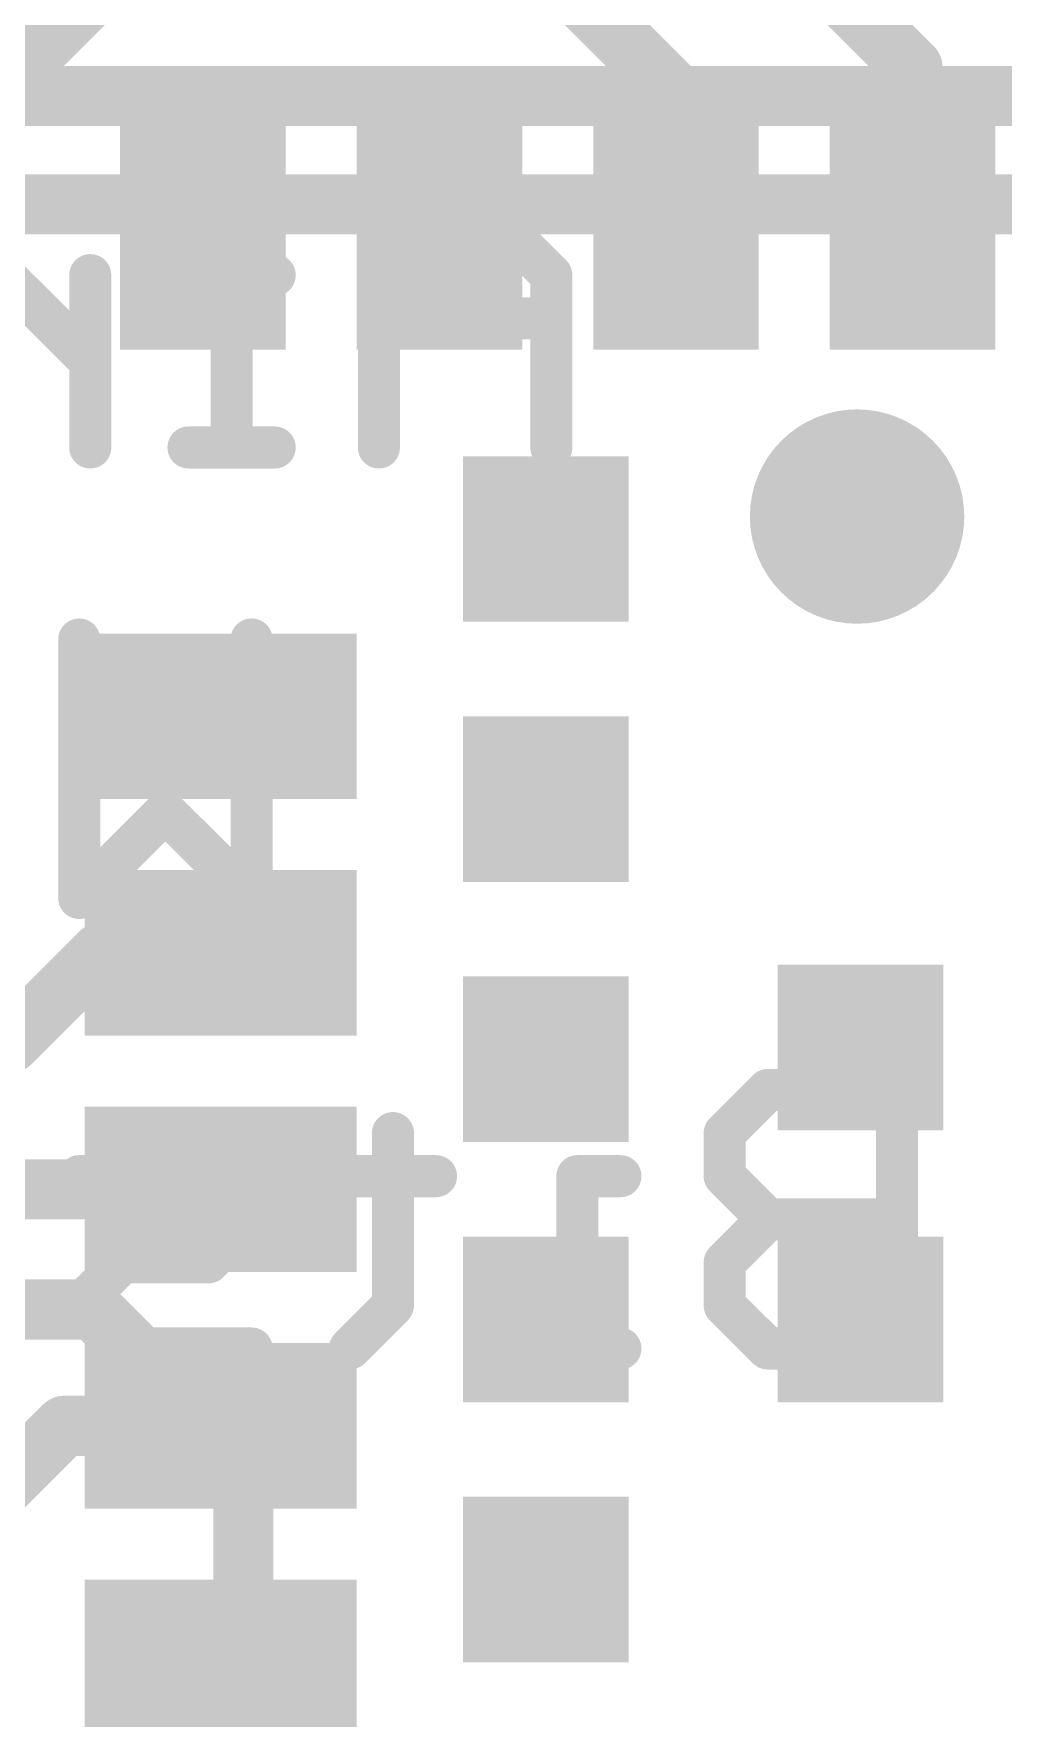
# Model space of a CAD drawing. Extents: x -0.1 to 35.6, y -0.1 to 17.9.
# Drawn here: x 21.64 to 25.74, y 6.65 to 13.78 of the extents above; entities that cross this region are included whole.
import ezdxf

# ---------------------------------------------------------------- set-up
doc = ezdxf.new("R2010")
doc.units = 0
for name, color, linetype in [('1', 12, 'CONTINUOUS'), ('16', 5, 'CONTINUOUS'), ('18', 110, 'CONTINUOUS'), ('22', 6, 'CONTINUOUS')]:
    doc.layers.add(name, color=color, linetype=linetype)

# ---------------------------------------------------------------- blocks, each defined once
blk = doc.blocks.new('RECT')
blk.add_solid([(-0.5, -0.5), (0.5, -0.5), (-0.5, 0.5), (0.5, 0.5)])
blk = doc.blocks.new('ROUNDV')
at = {"const_width": 0.5}
blk.add_lwpolyline([(0, -0.25, 1), (0, 0.25, 1), (0, -0.25)], format="xyb", dxfattribs=at)

msp = doc.modelspace()

# ---------------------------------------------------------------- linework, layer by layer
at = {"layer": '1', "const_width": 0.254}
for points in [[(25.355, 13.634), (24.5677, 14.4213)], [(21.8682, 13.9202), (21.0615, 13.1135)], [(24.355, 13.523), (23.9578, 13.9202)], [(25.355, 13.015), (25.355, 13.634)], [(24.355, 13.015), (24.355, 13.523)], [(21.922, 9.89), (21.541, 9.509)], [(22.43, 9.89), (21.922, 9.89)], [(21.541, 9.509), (20.779, 9.509)], [(22.43, 8.89), (20.828, 8.89)], [(21.7692, 7.89), (21.4778, 7.5986)], [(21.7692, 7.89), (22.43, 7.89)]]:
    msp.add_lwpolyline(points, dxfattribs=at)
at = {"layer": '1', "const_width": 0.127}
for points in [[(25.4185, 13.634, 1), (25.2915, 13.634)], [(25.3101, 13.5891, 1), (25.3999, 13.6789)], [(24.4185, 13.523, 1), (24.2915, 13.523)], [(24.3101, 13.4781, 1), (24.3999, 13.5679)], [(24.2915, 13.015, 1), (24.4185, 13.015)], [(25.2915, 13.015, 1), (25.4185, 13.015)], [(21.922, 9.9535, 1), (21.922, 9.8265)], [(21.9669, 9.8451, 1), (21.8771, 9.9349)], [(22.43, 9.8265, 1), (22.43, 9.9535)], [(21.4961, 9.5539, 1), (21.5859, 9.4641)], [(21.541, 9.4455, 1), (21.541, 9.5725)], [(22.43, 8.8265, 1), (22.43, 8.9535)], [(21.7692, 7.9535, 1), (21.7692, 7.8265)], [(21.8141, 7.8451, 1), (21.7243, 7.9349)], [(22.43, 7.8265, 1), (22.43, 7.9535)]]:
    msp.add_lwpolyline(points, format="xyb", dxfattribs=at)
at = {"layer": '16', "const_width": 0.254}
for points in [[(28.2323, 13.5128), (18.4088, 13.5128)], [(18.7252, 13.0556), (28.4216, 13.0556)], [(21.8906, 8.382), (20.066, 8.382)], [(22.5266, 7.746), (21.8906, 8.382)], [(22.5266, 4.1688), (22.5266, 7.746)]]:
    msp.add_lwpolyline(points, dxfattribs=at)
at = {"layer": '16', "const_width": 0.127}
for points in [[(21.9355, 8.4269, 1), (21.8457, 8.3371)], [(21.8906, 8.3185, 1), (21.8906, 8.4455)], [(22.5901, 7.746, 1), (22.4631, 7.746)], [(22.4817, 7.7011, 1), (22.5715, 7.7909)]]:
    msp.add_lwpolyline(points, format="xyb", dxfattribs=at)
at = {"layer": '22', "const_width": 0.0889}
for points in [[(22.5208, 13.3022, 1), (22.4319, 13.3022)], [(23.495, 13.1515, 1), (23.4321, 13.0886)], [(23.495, 13.0886, 1), (23.4321, 13.1515)], [(22.4319, 13.12, 1), (22.5208, 13.12)], [(21.9234, 12.7557, 1), (21.8345, 12.7557)], [(22.5208, 12.7557, 1), (22.4319, 12.7557)], [(22.4764, 12.8001, 1), (22.4764, 12.7112)], [(22.6586, 12.7112, 1), (22.6586, 12.8001)], [(23.1436, 12.7557, 1), (23.0547, 12.7557)], [(23.0678, 12.7871, 1), (23.1306, 12.7242)], [(23.8724, 12.7557, 1), (23.7835, 12.7557)], [(23.7965, 12.7242, 1), (23.8594, 12.7871)], [(23.0992, 12.6179, 1), (23.0992, 12.529)], [(23.828, 12.529, 1), (23.828, 12.6179)], [(21.8475, 12.3598, 1), (21.9104, 12.4227)], [(22.2942, 12.0714, 1), (22.2942, 11.9825)], [(22.6586, 11.9825, 1), (22.6586, 12.0714)], [(21.8345, 12.0269, 1), (21.9234, 12.0269)], [(22.4319, 12.0269, 1), (22.5208, 12.0269)], [(23.0547, 12.0269, 1), (23.1436, 12.0269)], [(23.7835, 12.0269, 1), (23.8724, 12.0269)], [(21.8768, 11.215, 1), (21.7879, 11.215)], [(22.6056, 11.215, 1), (22.5166, 11.215)], [(22.2282, 10.5177, 1), (22.1653, 10.4548)], [(22.2282, 10.4548, 1), (22.1653, 10.5177)], [(21.8009, 10.1533, 1), (21.8638, 10.0905)], [(22.5297, 10.0905, 1), (22.5925, 10.1533)], [(21.7879, 10.1219, 1), (21.8768, 10.1219)], [(22.5166, 10.1219, 1), (22.6056, 10.1219)], [(23.9826, 9.4922, 1), (23.8937, 9.4922)], [(23.8937, 9.31, 1), (23.9826, 9.31)], [(24.7431, 9.3545, 1), (24.7431, 9.2656)], [(24.7746, 9.2786, 1), (24.7117, 9.3415)], [(25.3341, 9.31, 1), (25.2452, 9.31)], [(25.2897, 9.2656, 1), (25.2897, 9.3545)], [(23.203, 9.1278, 1), (23.1141, 9.1278)], [(24.6054, 9.1278, 1), (24.5165, 9.1278)], [(24.5295, 9.1593, 1), (24.5924, 9.0964)], [(21.8324, 8.9901, 1), (21.8324, 8.9012)], [(22.4103, 8.9771, 1), (22.3475, 8.9142)], [(22.3789, 8.9012, 1), (22.3789, 8.9901)], [(22.9763, 8.9901, 1), (22.9763, 8.9012)], [(23.3407, 8.9012, 1), (23.3407, 8.9901)], [(23.9381, 8.9901, 1), (23.9381, 8.9012)], [(23.9826, 8.9457, 1), (23.8937, 8.9457)], [(24.1203, 8.9012, 1), (24.1203, 8.9901)], [(24.5924, 8.9771, 1), (24.5295, 8.9142)], [(24.5165, 8.9457, 1), (24.6054, 8.9457)], [(22.5925, 8.732, 1), (22.5297, 8.7949)], [(22.5297, 8.732, 1), (22.5925, 8.7949)], [(24.7431, 8.8079, 1), (24.7431, 8.719)], [(24.7746, 8.732, 1), (24.7117, 8.7949)], [(24.7117, 8.732, 1), (24.7746, 8.7949)], [(25.2897, 8.719, 1), (25.2897, 8.8079)], [(22.0145, 8.6257, 1), (22.0145, 8.5368)], [(22.046, 8.5498, 1), (21.9831, 8.6127)], [(22.3475, 8.6127, 1), (22.4103, 8.5498)], [(22.3789, 8.5368, 1), (22.3789, 8.6257)], [(24.6054, 8.5813, 1), (24.5165, 8.5813)], [(24.5295, 8.6127, 1), (24.5924, 8.5498)], [(21.8638, 8.4305, 1), (21.8009, 8.3677)], [(23.1899, 8.3677, 1), (23.1271, 8.4305)], [(24.5924, 8.4305, 1), (24.5295, 8.3677)], [(21.8009, 8.4305, 1), (21.8638, 8.3677)], [(23.1141, 8.3991, 1), (23.203, 8.3991)], [(24.5165, 8.3991, 1), (24.6054, 8.3991)], [(22.0145, 8.2614, 1), (22.0145, 8.1725)], [(21.9831, 8.1855, 1), (22.046, 8.2483)], [(22.5611, 8.1725, 1), (22.5611, 8.2614)], [(22.9449, 8.2483, 1), (23.0078, 8.1855)], [(23.7559, 8.2614, 1), (23.7559, 8.1725)], [(24.1203, 8.1725, 1), (24.1203, 8.2614)], [(24.7431, 8.2614, 1), (24.7431, 8.1725)], [(24.7117, 8.1855, 1), (24.7746, 8.2483)], [(25.2897, 8.1725, 1), (25.2897, 8.2614)], [(23.8937, 8.2169, 1), (23.9826, 8.2169)], [(25.2452, 8.2169, 1), (25.3341, 8.2169)]]:
    msp.add_lwpolyline(points, format="xyb", dxfattribs=at)
at = {"layer": '22', "const_width": 0.1778}
for points in [[(22.4764, 13.3022), (22.4764, 13.12)], [(23.4636, 13.12), (23.0992, 12.7557)], [(23.828, 12.7557), (23.4636, 13.12)], [(21.879, 12.3913), (21.5146, 12.7557)], [(21.879, 12.0269), (21.879, 12.7557)], [(22.6586, 12.7557), (22.4764, 12.7557)], [(22.4764, 12.7557), (22.4764, 12.0269)], [(23.0992, 12.7557), (23.0992, 12.0269)], [(23.828, 12.0269), (23.828, 12.7557)], [(23.828, 12.5735), (23.0992, 12.5735)], [(22.6586, 12.0269), (22.2942, 12.0269)], [(21.8323, 10.1219), (21.8323, 11.215)], [(22.5611, 11.215), (22.5611, 10.1219)], [(22.1967, 10.4863), (21.8323, 10.1219)], [(22.5611, 10.1219), (22.1967, 10.4863)], [(23.9381, 9.4922), (23.9381, 9.31)], [(24.7431, 9.31), (24.5609, 9.1278)], [(25.2897, 9.31), (24.7431, 9.31)], [(25.2897, 8.2169), (25.2897, 9.31)], [(23.1585, 9.1278), (23.1585, 8.3991)], [(24.5609, 9.1278), (24.5609, 8.9457)], [(22.3789, 8.9457), (21.8324, 8.9457)], [(22.5611, 8.7635), (22.3789, 8.9457)], [(23.3407, 8.9457), (22.9763, 8.9457)], [(24.1203, 8.9457), (23.9381, 8.9457)], [(23.9381, 8.9457), (23.9381, 8.2169)], [(24.5609, 8.9457), (24.7431, 8.7635)], [(22.3789, 8.5813), (22.5611, 8.7635)], [(24.7431, 8.7635), (24.5609, 8.5813)], [(25.2897, 8.7635), (24.7431, 8.7635)], [(21.8324, 8.3991), (22.0145, 8.5813)], [(22.0145, 8.5813), (22.3789, 8.5813)], [(24.5609, 8.5813), (24.5609, 8.3991)], [(22.0145, 8.2169), (21.8324, 8.3991)], [(23.1585, 8.3991), (22.9763, 8.2169)], [(24.5609, 8.3991), (24.7431, 8.2169)], [(22.5611, 8.2169), (22.0145, 8.2169)], [(24.1203, 8.2169), (23.7559, 8.2169)], [(24.7431, 8.2169), (25.2897, 8.2169)]]:
    msp.add_lwpolyline(points, dxfattribs=at)

# ---------------------------------------------------------------- block references
at = {"layer": '1', "xscale": 1.15, "yscale": 0.7, "rotation": 270}
for p in [(22.355, 13.015), (23.355, 13.015), (24.355, 13.015), (25.355, 13.015)]:
    msp.add_blockref('RECT', p, dxfattribs=at)
at = {"layer": '1', "yscale": 0.7}
for p, xscale in [((23.805, 11.64), 0.7), ((22.43, 10.89), 1.15), ((23.805, 10.54), 0.7), ((22.43, 9.89), 1.15), ((25.135, 9.49), 0.7), ((23.805, 9.44), 0.7), ((22.43, 8.89), 1.15), ((23.805, 8.34), 0.7), ((25.135, 8.34), 0.7), ((22.43, 7.89), 1.15), ((23.805, 7.24), 0.7), ((22.43, 6.89), 1.15)]:
    msp.add_blockref('RECT', p, dxfattribs=dict(at, xscale=xscale))
at = {"layer": '18', "xscale": 0.9064, "yscale": 0.9064}
msp.add_blockref('ROUNDV', (25.1206, 11.7348), dxfattribs=at)
msp.add_blockref('ROUNDV', (25.1206, 11.7348), dxfattribs=at)

doc.saveas('drawing.dxf')
